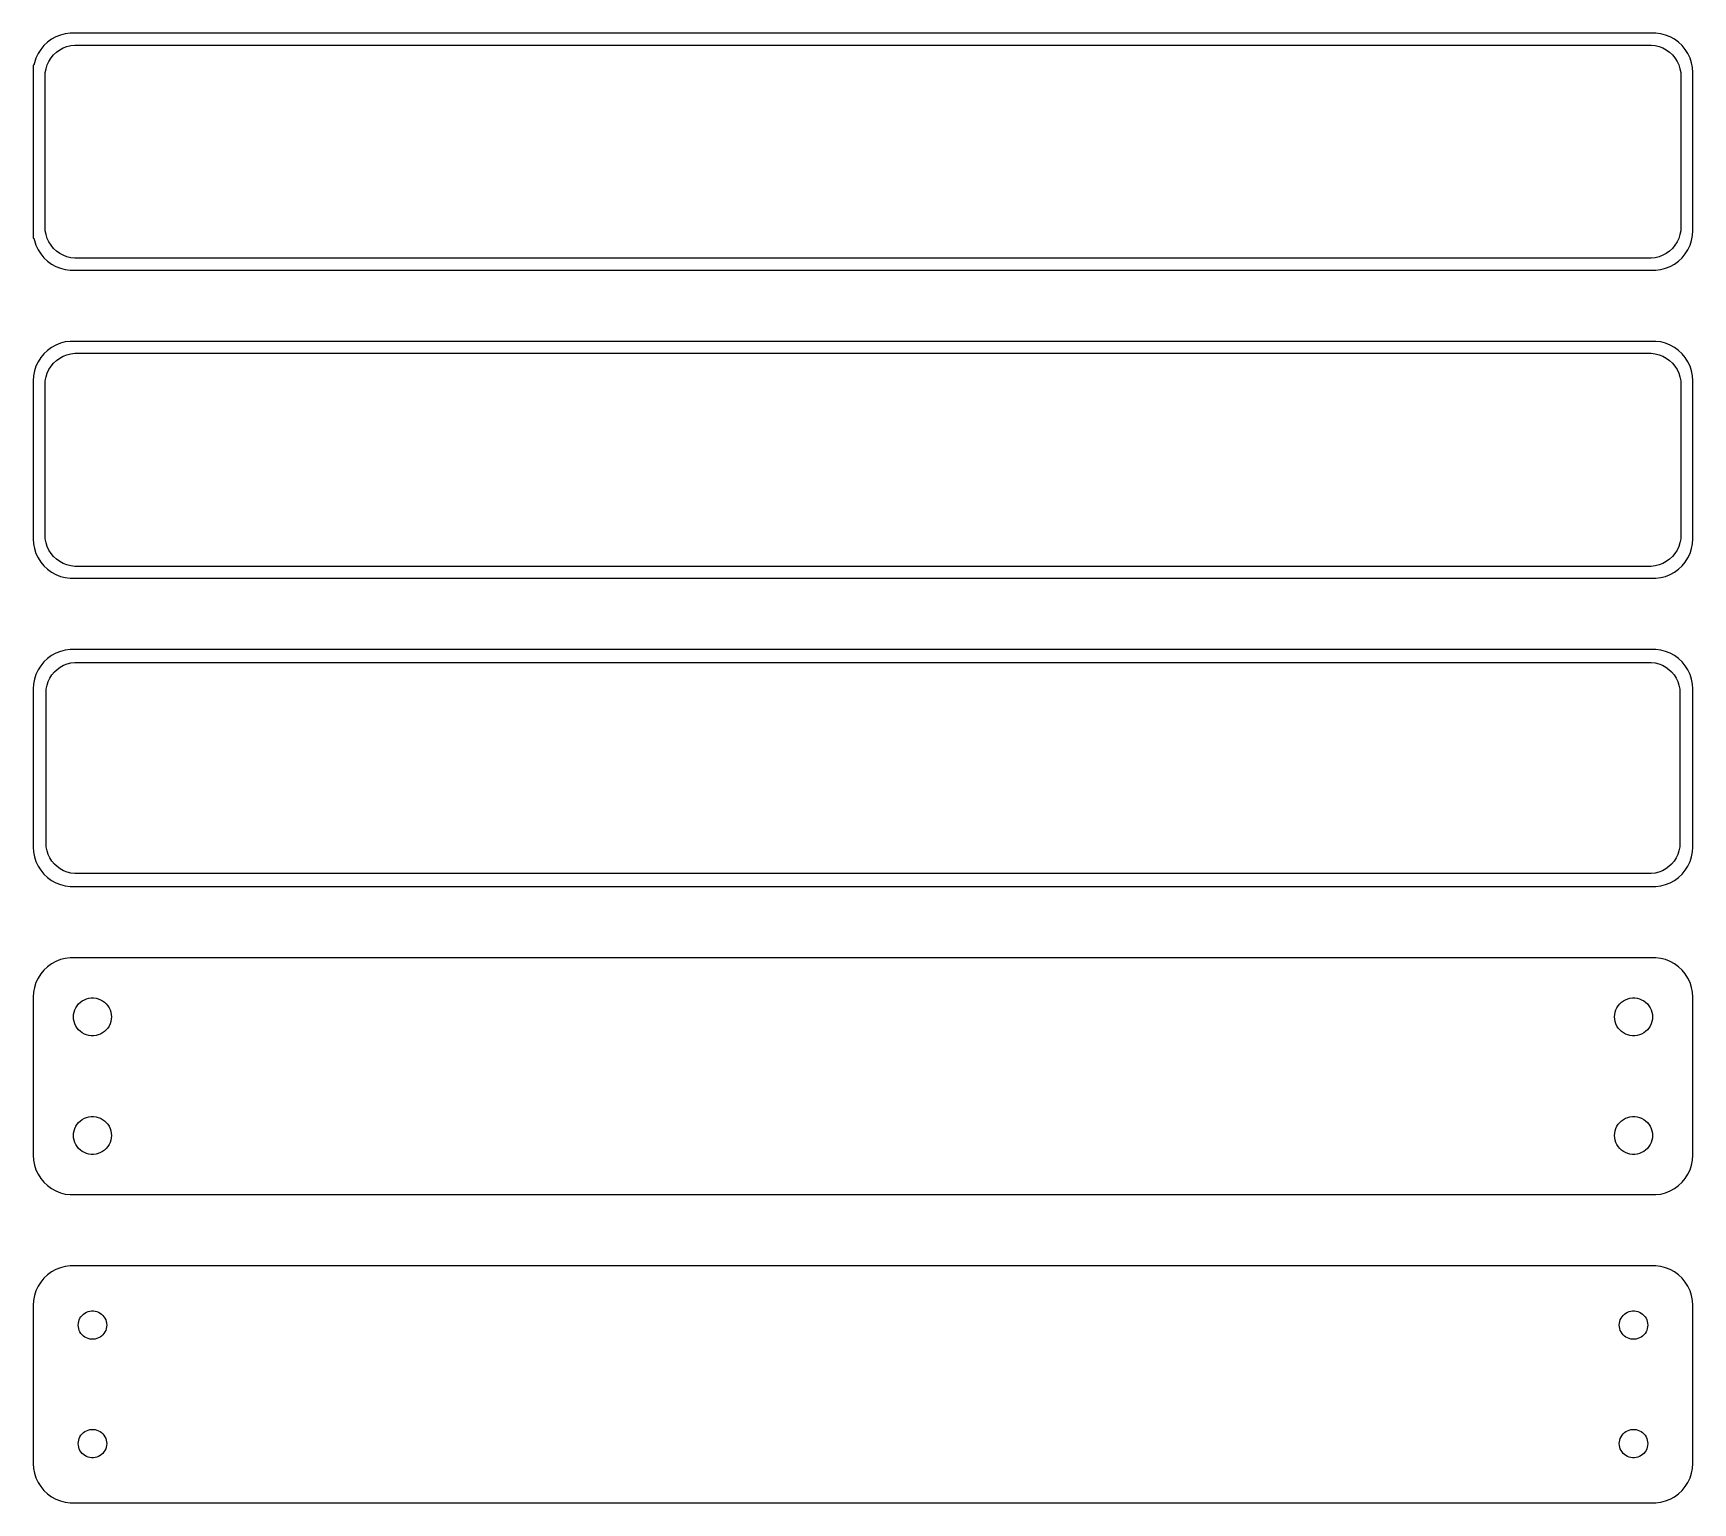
# Model space of a CAD drawing. Header units: metres. Extents: x -105 to 105, y 141 to 327.
import ezdxf

# ---------------------------------------------------------------- set-up
doc = ezdxf.new("R2010")
doc.units = ezdxf.units.M

msp = doc.modelspace()

# ---------------------------------------------------------------- linework, layer by layer
for p, q in [((-103.187, 325.853), (-103.645, 325.423)), ((-102.679, 326.222), (-103.187, 325.853)), ((-102.129, 326.524), (-102.679, 326.222)), ((-101.545, 326.755), (-102.129, 326.524)), ((-100.937, 326.911), (-101.545, 326.755)), ((-100.314, 326.99), (-100.937, 326.911)), ((100.314, 326.99), (-100.314, 326.99)), ((100.937, 326.911), (100.314, 326.99)), ((101.545, 326.755), (100.937, 326.911)), ((102.129, 326.524), (101.545, 326.755)), ((102.679, 326.222), (102.129, 326.524)), ((103.187, 325.853), (102.679, 326.222)), ((103.645, 325.423), (103.187, 325.853)), ((-104.649, 323.841), (-104.843, 323.243)), ((-104.382, 324.409), (-104.649, 323.841)), ((-104.045, 324.939), (-104.382, 324.409)), ((-103.645, 325.423), (-104.045, 324.939)), ((-103.219, 322.972), (-103.005, 323.427)), ((-103.005, 323.427), (-102.736, 323.851)), ((-102.736, 323.851), (-102.416, 324.238)), ((-102.416, 324.238), (-102.05, 324.582)), ((-102.05, 324.582), (-101.643, 324.877)), ((-101.643, 324.877), (-101.203, 325.119)), ((-101.203, 325.119), (-100.736, 325.304)), ((-100.736, 325.304), (-100.25, 325.429)), ((-100.25, 325.429), (-99.7512, 325.492)), ((-99.7512, 325.492), (99.7512, 325.492)), ((99.7512, 325.492), (100.25, 325.429)), ((100.25, 325.429), (100.736, 325.304)), ((100.736, 325.304), (101.203, 325.119)), ((101.203, 325.119), (101.643, 324.877)), ((101.643, 324.877), (102.05, 324.582)), ((102.05, 324.582), (102.416, 324.238)), ((102.416, 324.238), (102.736, 323.851)), ((102.736, 323.851), (103.005, 323.427)), ((103.005, 323.427), (103.219, 322.972)), ((104.045, 324.939), (103.645, 325.423)), ((104.382, 324.409), (104.045, 324.939)), ((104.649, 323.841), (104.382, 324.409)), ((104.843, 323.243), (104.649, 323.841)), ((-104.9, 322.944), (-105, 322.944)), ((-105, 322.944), (-105, 301.056)), ((-104.843, 323.243), (-104.9, 322.944)), ((-103.5, 321.5), (-103.468, 322.001)), ((-103.5, 302.5), (-103.5, 321.5)), ((-103.468, 322.001), (-103.374, 322.495)), ((-103.374, 322.495), (-103.219, 322.972)), ((103.219, 322.972), (103.374, 322.495)), ((103.374, 322.495), (103.468, 322.001)), ((103.468, 322.001), (103.5, 321.5)), ((103.5, 321.5), (103.5, 302.5)), ((104.961, 322.627), (104.843, 323.243)), ((105, 322), (104.961, 322.627)), ((105, 302), (105, 322)), ((-103.468, 301.999), (-103.5, 302.5)), ((103.5, 302.5), (103.468, 301.999)), ((-105, 301.056), (-104.9, 301.056)), ((-104.9, 301.056), (-104.843, 300.757)), ((-104.843, 300.757), (-104.649, 300.159)), ((-103.374, 301.505), (-103.468, 301.999)), ((-103.219, 301.028), (-103.374, 301.505)), ((-103.005, 300.573), (-103.219, 301.028)), ((-102.736, 300.149), (-103.005, 300.573)), ((103.005, 300.573), (102.736, 300.149)), ((103.219, 301.028), (103.005, 300.573)), ((103.374, 301.505), (103.219, 301.028)), ((103.468, 301.999), (103.374, 301.505)), ((104.649, 300.159), (104.843, 300.757)), ((104.843, 300.757), (104.961, 301.373)), ((104.961, 301.373), (105, 302)), ((-104.649, 300.159), (-104.382, 299.591)), ((-104.382, 299.591), (-104.045, 299.061)), ((-104.045, 299.061), (-103.645, 298.577)), ((-103.645, 298.577), (-103.187, 298.147)), ((-102.416, 299.762), (-102.736, 300.149)), ((-102.05, 299.418), (-102.416, 299.762)), ((-101.643, 299.123), (-102.05, 299.418)), ((-101.203, 298.881), (-101.643, 299.123)), ((-100.736, 298.696), (-101.203, 298.881)), ((-100.25, 298.571), (-100.736, 298.696)), ((-99.7512, 298.508), (-100.25, 298.571)), ((99.7512, 298.508), (-99.7512, 298.508)), ((100.25, 298.571), (99.7512, 298.508)), ((100.736, 298.696), (100.25, 298.571)), ((101.203, 298.881), (100.736, 298.696)), ((101.643, 299.123), (101.203, 298.881)), ((102.05, 299.418), (101.643, 299.123)), ((102.416, 299.762), (102.05, 299.418)), ((102.736, 300.149), (102.416, 299.762)), ((103.187, 298.147), (103.645, 298.577)), ((103.645, 298.577), (104.045, 299.061)), ((104.045, 299.061), (104.382, 299.591)), ((104.382, 299.591), (104.649, 300.159)), ((-103.187, 298.147), (-102.679, 297.778)), ((-102.679, 297.778), (-102.129, 297.476)), ((-102.129, 297.476), (-101.545, 297.245)), ((-101.545, 297.245), (-100.937, 297.089)), ((-100.937, 297.089), (-100.314, 297.01)), ((-100.314, 297.01), (100.314, 297.01)), ((100.314, 297.01), (100.937, 297.089)), ((100.937, 297.089), (101.545, 297.245)), ((101.545, 297.245), (102.129, 297.476)), ((102.129, 297.476), (102.679, 297.778)), ((102.679, 297.778), (103.187, 298.147)), ((-101.545, 287.755), (-102.129, 287.524)), ((-100.937, 287.911), (-101.545, 287.755)), ((-100.314, 287.99), (-100.937, 287.911)), ((100.314, 287.99), (-100.314, 287.99)), ((100.937, 287.911), (100.314, 287.99)), ((101.545, 287.755), (100.937, 287.911)), ((102.129, 287.524), (101.545, 287.755)), ((-104.045, 285.939), (-104.382, 285.409)), ((-103.645, 286.423), (-104.045, 285.939)), ((-103.187, 286.853), (-103.645, 286.423)), ((-102.679, 287.222), (-103.187, 286.853)), ((-102.129, 287.524), (-102.679, 287.222)), ((-102.05, 285.582), (-101.643, 285.877)), ((-101.643, 285.877), (-101.203, 286.119)), ((-101.203, 286.119), (-100.736, 286.304)), ((-100.736, 286.304), (-100.25, 286.429)), ((-100.25, 286.429), (-99.7512, 286.492)), ((-99.7512, 286.492), (99.7512, 286.492)), ((99.7512, 286.492), (100.25, 286.429)), ((100.25, 286.429), (100.736, 286.304)), ((100.736, 286.304), (101.203, 286.119)), ((101.203, 286.119), (101.643, 285.877)), ((101.643, 285.877), (102.05, 285.582)), ((102.679, 287.222), (102.129, 287.524)), ((103.187, 286.853), (102.679, 287.222)), ((103.645, 286.423), (103.187, 286.853)), ((104.045, 285.939), (103.645, 286.423)), ((104.382, 285.409), (104.045, 285.939)), ((-104.961, 283.627), (-105, 283)), ((-104.843, 284.243), (-104.961, 283.627)), ((-104.649, 284.841), (-104.843, 284.243)), ((-104.382, 285.409), (-104.649, 284.841)), ((-103.374, 283.495), (-103.219, 283.972)), ((-103.219, 283.972), (-103.005, 284.427)), ((-103.005, 284.427), (-102.736, 284.851)), ((-102.736, 284.851), (-102.416, 285.238)), ((-102.416, 285.238), (-102.05, 285.582)), ((102.05, 285.582), (102.416, 285.238)), ((102.416, 285.238), (102.736, 284.851)), ((102.736, 284.851), (103.005, 284.427)), ((103.005, 284.427), (103.219, 283.972)), ((103.219, 283.972), (103.374, 283.495)), ((104.649, 284.841), (104.382, 285.409)), ((104.843, 284.243), (104.649, 284.841)), ((104.961, 283.627), (104.843, 284.243)), ((105, 283), (104.961, 283.627)), ((-105, 283), (-105, 263)), ((-103.5, 282.5), (-103.468, 283.001)), ((-103.5, 263.5), (-103.5, 282.5)), ((-103.468, 283.001), (-103.374, 283.495)), ((103.374, 283.495), (103.468, 283.001)), ((103.468, 283.001), (103.5, 282.5)), ((103.5, 282.5), (103.5, 263.5)), ((105, 263), (105, 283)), ((-105, 263), (-104.961, 262.373)), ((-103.468, 262.999), (-103.5, 263.5)), ((-103.374, 262.505), (-103.468, 262.999)), ((-103.219, 262.028), (-103.374, 262.505)), ((103.374, 262.505), (103.219, 262.028)), ((103.468, 262.999), (103.374, 262.505)), ((103.5, 263.5), (103.468, 262.999)), ((104.961, 262.373), (105, 263)), ((-104.961, 262.373), (-104.843, 261.757)), ((-104.843, 261.757), (-104.649, 261.159)), ((-104.649, 261.159), (-104.382, 260.591)), ((-104.382, 260.591), (-104.045, 260.061)), ((-103.005, 261.573), (-103.219, 262.028)), ((-102.736, 261.149), (-103.005, 261.573)), ((-102.416, 260.762), (-102.736, 261.149)), ((-102.05, 260.418), (-102.416, 260.762)), ((-101.643, 260.123), (-102.05, 260.418)), ((102.05, 260.418), (101.643, 260.123)), ((102.416, 260.762), (102.05, 260.418)), ((102.736, 261.149), (102.416, 260.762)), ((103.005, 261.573), (102.736, 261.149)), ((103.219, 262.028), (103.005, 261.573)), ((104.045, 260.061), (104.382, 260.591)), ((104.382, 260.591), (104.649, 261.159)), ((104.649, 261.159), (104.843, 261.757)), ((104.843, 261.757), (104.961, 262.373)), ((-104.045, 260.061), (-103.645, 259.577)), ((-103.645, 259.577), (-103.187, 259.147)), ((-103.187, 259.147), (-102.679, 258.778)), ((-102.679, 258.778), (-102.129, 258.476)), ((-102.129, 258.476), (-101.545, 258.245)), ((-101.203, 259.881), (-101.643, 260.123)), ((-100.736, 259.696), (-101.203, 259.881)), ((-100.25, 259.571), (-100.736, 259.696)), ((-99.7512, 259.508), (-100.25, 259.571)), ((99.7512, 259.508), (-99.7512, 259.508)), ((100.25, 259.571), (99.7512, 259.508)), ((100.736, 259.696), (100.25, 259.571)), ((101.203, 259.881), (100.736, 259.696)), ((101.643, 260.123), (101.203, 259.881)), ((101.545, 258.245), (102.129, 258.476)), ((102.129, 258.476), (102.679, 258.778)), ((102.679, 258.778), (103.187, 259.147)), ((103.187, 259.147), (103.645, 259.577)), ((103.645, 259.577), (104.045, 260.061)), ((-101.545, 258.245), (-100.937, 258.089)), ((-100.937, 258.089), (-100.314, 258.01)), ((-100.314, 258.01), (100.314, 258.01)), ((100.314, 258.01), (100.937, 258.089)), ((100.937, 258.089), (101.545, 258.245)), ((-103.187, 247.853), (-103.645, 247.423)), ((-102.679, 248.222), (-103.187, 247.853)), ((-102.129, 248.524), (-102.679, 248.222)), ((-101.545, 248.755), (-102.129, 248.524)), ((-100.937, 248.911), (-101.545, 248.755)), ((-100.314, 248.99), (-100.937, 248.911)), ((100.314, 248.99), (-100.314, 248.99)), ((100.937, 248.911), (100.314, 248.99)), ((101.545, 248.755), (100.937, 248.911)), ((102.129, 248.524), (101.545, 248.755)), ((102.679, 248.222), (102.129, 248.524)), ((103.187, 247.853), (102.679, 248.222)), ((103.645, 247.423), (103.187, 247.853)), ((-104.649, 245.841), (-104.843, 245.243)), ((-104.382, 246.409), (-104.649, 245.841)), ((-104.045, 246.939), (-104.382, 246.409)), ((-103.645, 247.423), (-104.045, 246.939)), ((-102.894, 245.366), (-102.633, 245.776)), ((-102.633, 245.776), (-102.323, 246.151)), ((-102.323, 246.151), (-101.969, 246.484)), ((-101.969, 246.484), (-101.575, 246.77)), ((-101.575, 246.77), (-101.149, 247.004)), ((-101.149, 247.004), (-100.697, 247.183)), ((-100.697, 247.183), (-100.226, 247.304)), ((-100.226, 247.304), (-99.7432, 247.365)), ((-99.7432, 247.365), (99.7432, 247.365)), ((99.7432, 247.365), (100.226, 247.304)), ((100.226, 247.304), (100.697, 247.183)), ((100.697, 247.183), (101.149, 247.004)), ((101.149, 247.004), (101.575, 246.77)), ((101.575, 246.77), (101.969, 246.484)), ((101.969, 246.484), (102.323, 246.151)), ((102.323, 246.151), (102.633, 245.776)), ((102.633, 245.776), (102.894, 245.366)), ((104.045, 246.939), (103.645, 247.423)), ((104.382, 246.409), (104.045, 246.939)), ((104.649, 245.841), (104.382, 246.409)), ((104.843, 245.243), (104.649, 245.841)), ((-104.961, 244.627), (-105, 244)), ((-105, 244), (-105, 224)), ((-104.843, 245.243), (-104.961, 244.627)), ((-103.373, 243.5), (-103.342, 243.985)), ((-103.342, 243.985), (-103.251, 244.463)), ((-103.251, 244.463), (-103.101, 244.926)), ((-103.101, 244.926), (-102.894, 245.366)), ((102.894, 245.366), (103.101, 244.926)), ((103.101, 244.926), (103.251, 244.463)), ((103.251, 244.463), (103.342, 243.985)), ((103.342, 243.985), (103.373, 243.5)), ((104.961, 244.627), (104.843, 245.243)), ((105, 244), (104.961, 244.627)), ((105, 224), (105, 244)), ((-103.373, 224.5), (-103.373, 243.5)), ((103.373, 243.5), (103.373, 224.5)), ((-105, 224), (-104.961, 223.373)), ((-104.961, 223.373), (-104.843, 222.757)), ((-104.843, 222.757), (-104.649, 222.159)), ((-103.342, 224.015), (-103.373, 224.5)), ((-103.251, 223.537), (-103.342, 224.015)), ((-103.101, 223.074), (-103.251, 223.537)), ((-102.894, 222.634), (-103.101, 223.074)), ((-102.633, 222.224), (-102.894, 222.634)), ((102.894, 222.634), (102.633, 222.224)), ((103.101, 223.074), (102.894, 222.634)), ((103.251, 223.537), (103.101, 223.074)), ((103.342, 224.015), (103.251, 223.537)), ((103.373, 224.5), (103.342, 224.015)), ((104.649, 222.159), (104.843, 222.757)), ((104.843, 222.757), (104.961, 223.373)), ((104.961, 223.373), (105, 224)), ((-104.649, 222.159), (-104.382, 221.591)), ((-104.382, 221.591), (-104.045, 221.061)), ((-104.045, 221.061), (-103.645, 220.577)), ((-103.645, 220.577), (-103.187, 220.147)), ((-102.323, 221.849), (-102.633, 222.224)), ((-101.969, 221.516), (-102.323, 221.849)), ((-101.575, 221.23), (-101.969, 221.516)), ((-101.149, 220.996), (-101.575, 221.23)), ((-100.697, 220.817), (-101.149, 220.996)), ((-100.226, 220.696), (-100.697, 220.817)), ((-99.7432, 220.635), (-100.226, 220.696)), ((99.7432, 220.635), (-99.7432, 220.635)), ((100.226, 220.696), (99.7432, 220.635)), ((100.697, 220.817), (100.226, 220.696)), ((101.149, 220.996), (100.697, 220.817)), ((101.575, 221.23), (101.149, 220.996)), ((101.969, 221.516), (101.575, 221.23)), ((102.323, 221.849), (101.969, 221.516)), ((102.633, 222.224), (102.323, 221.849)), ((103.187, 220.147), (103.645, 220.577)), ((103.645, 220.577), (104.045, 221.061)), ((104.045, 221.061), (104.382, 221.591)), ((104.382, 221.591), (104.649, 222.159)), ((-103.187, 220.147), (-102.679, 219.778)), ((-102.679, 219.778), (-102.129, 219.476)), ((-102.129, 219.476), (-101.545, 219.245)), ((-101.545, 219.245), (-100.937, 219.089)), ((-100.937, 219.089), (-100.314, 219.01)), ((-100.314, 219.01), (100.314, 219.01)), ((100.314, 219.01), (100.937, 219.089)), ((100.937, 219.089), (101.545, 219.245)), ((101.545, 219.245), (102.129, 219.476)), ((102.129, 219.476), (102.679, 219.778)), ((102.679, 219.778), (103.187, 220.147)), ((-104.045, 207.939), (-104.382, 207.409)), ((-103.645, 208.423), (-104.045, 207.939)), ((-103.187, 208.853), (-103.645, 208.423)), ((-102.679, 209.222), (-103.187, 208.853)), ((-102.129, 209.524), (-102.679, 209.222)), ((-101.545, 209.755), (-102.129, 209.524)), ((-100.937, 209.911), (-101.545, 209.755)), ((-100.314, 209.99), (-100.937, 209.911)), ((100.314, 209.99), (-100.314, 209.99)), ((100.937, 209.911), (100.314, 209.99)), ((101.545, 209.755), (100.937, 209.911)), ((102.129, 209.524), (101.545, 209.755)), ((102.679, 209.222), (102.129, 209.524)), ((103.187, 208.853), (102.679, 209.222)), ((103.645, 208.423), (103.187, 208.853)), ((104.045, 207.939), (103.645, 208.423)), ((104.382, 207.409), (104.045, 207.939)), ((-104.843, 206.243), (-104.961, 205.627)), ((-104.649, 206.841), (-104.843, 206.243)), ((-104.382, 207.409), (-104.649, 206.841)), ((104.649, 206.841), (104.382, 207.409)), ((104.843, 206.243), (104.649, 206.841)), ((104.961, 205.627), (104.843, 206.243)), ((-104.961, 205.627), (-105, 205)), ((-105, 205), (-105, 185)), ((-99.6031, 203.656), (-99.4416, 203.911)), ((-99.4416, 203.911), (-99.2495, 204.143)), ((-99.2495, 204.143), (-99.0298, 204.349)), ((-99.0298, 204.349), (-98.786, 204.526)), ((-98.786, 204.526), (-98.5219, 204.672)), ((-98.5219, 204.672), (-98.2416, 204.783)), ((-98.2416, 204.783), (-97.9497, 204.857)), ((-97.9497, 204.857), (-97.6507, 204.895)), ((-97.6507, 204.895), (-97.3493, 204.895)), ((-97.3493, 204.895), (-97.0503, 204.857)), ((-97.0503, 204.857), (-96.7584, 204.783)), ((-96.7584, 204.783), (-96.4781, 204.672)), ((-96.4781, 204.672), (-96.214, 204.526)), ((-96.214, 204.526), (-95.9702, 204.349)), ((-95.9702, 204.349), (-95.7505, 204.143)), ((-95.7505, 204.143), (-95.5583, 203.911)), ((-95.5583, 203.911), (-95.3969, 203.656)), ((95.3969, 203.656), (95.5583, 203.911)), ((95.5583, 203.911), (95.7505, 204.143)), ((95.7505, 204.143), (95.9702, 204.349)), ((95.9702, 204.349), (96.214, 204.526)), ((96.214, 204.526), (96.4781, 204.672)), ((96.4781, 204.672), (96.7584, 204.783)), ((96.7584, 204.783), (97.0503, 204.857)), ((97.0503, 204.857), (97.3493, 204.895)), ((97.3493, 204.895), (97.6507, 204.895)), ((97.6507, 204.895), (97.9497, 204.857)), ((97.9497, 204.857), (98.2416, 204.783)), ((98.2416, 204.783), (98.5219, 204.672)), ((98.5219, 204.672), (98.786, 204.526)), ((98.786, 204.526), (99.0298, 204.349)), ((99.0298, 204.349), (99.2495, 204.143)), ((99.2495, 204.143), (99.4416, 203.911)), ((99.4416, 203.911), (99.6031, 203.656)), ((105, 205), (104.961, 205.627)), ((105, 185), (105, 205)), ((-99.9, 202.5), (-99.8811, 202.801)), ((-99.8811, 202.199), (-99.9, 202.5)), ((-99.8811, 202.801), (-99.8246, 203.097)), ((-99.8246, 201.903), (-99.8811, 202.199)), ((-99.8246, 203.097), (-99.7315, 203.383)), ((-99.7315, 201.617), (-99.8246, 201.903)), ((-99.7315, 203.383), (-99.6031, 203.656)), ((-99.6031, 201.344), (-99.7315, 201.617)), ((-95.3969, 203.656), (-95.2685, 203.383)), ((-95.2685, 201.617), (-95.3969, 201.344)), ((-95.2685, 203.383), (-95.1754, 203.097)), ((-95.1754, 201.903), (-95.2685, 201.617)), ((-95.1754, 203.097), (-95.1189, 202.801)), ((-95.1189, 202.199), (-95.1754, 201.903)), ((-95.1189, 202.801), (-95.1, 202.5)), ((-95.1, 202.5), (-95.1189, 202.199)), ((95.1, 202.5), (95.1189, 202.801)), ((95.1189, 202.199), (95.1, 202.5)), ((95.1189, 202.801), (95.1754, 203.097)), ((95.1754, 201.903), (95.1189, 202.199)), ((95.1754, 203.097), (95.2685, 203.383)), ((95.2685, 201.617), (95.1754, 201.903)), ((95.2685, 203.383), (95.3969, 203.656)), ((95.3969, 201.344), (95.2685, 201.617)), ((99.6031, 203.656), (99.7315, 203.383)), ((99.7315, 201.617), (99.6031, 201.344)), ((99.7315, 203.383), (99.8246, 203.097)), ((99.8246, 201.903), (99.7315, 201.617)), ((99.8246, 203.097), (99.8811, 202.801)), ((99.8811, 202.199), (99.8246, 201.903)), ((99.8811, 202.801), (99.9, 202.5)), ((99.9, 202.5), (99.8811, 202.199)), ((-99.4416, 201.089), (-99.6031, 201.344)), ((-99.2495, 200.857), (-99.4416, 201.089)), ((-99.0298, 200.651), (-99.2495, 200.857)), ((-98.786, 200.474), (-99.0298, 200.651)), ((-98.5219, 200.328), (-98.786, 200.474)), ((-98.2416, 200.217), (-98.5219, 200.328)), ((-97.9497, 200.143), (-98.2416, 200.217)), ((-97.6507, 200.105), (-97.9497, 200.143)), ((-97.3493, 200.105), (-97.6507, 200.105)), ((-97.0503, 200.143), (-97.3493, 200.105)), ((-96.7584, 200.217), (-97.0503, 200.143)), ((-96.4781, 200.328), (-96.7584, 200.217)), ((-96.214, 200.474), (-96.4781, 200.328)), ((-95.9702, 200.651), (-96.214, 200.474)), ((-95.7505, 200.857), (-95.9702, 200.651)), ((-95.5583, 201.089), (-95.7505, 200.857)), ((-95.3969, 201.344), (-95.5583, 201.089)), ((95.5583, 201.089), (95.3969, 201.344)), ((95.7505, 200.857), (95.5583, 201.089)), ((95.9702, 200.651), (95.7505, 200.857)), ((96.214, 200.474), (95.9702, 200.651)), ((96.4781, 200.328), (96.214, 200.474)), ((96.7584, 200.217), (96.4781, 200.328)), ((97.0503, 200.143), (96.7584, 200.217)), ((97.3493, 200.105), (97.0503, 200.143)), ((97.6507, 200.105), (97.3493, 200.105)), ((97.9497, 200.143), (97.6507, 200.105)), ((98.2416, 200.217), (97.9497, 200.143)), ((98.5219, 200.328), (98.2416, 200.217)), ((98.786, 200.474), (98.5219, 200.328)), ((99.0298, 200.651), (98.786, 200.474)), ((99.2495, 200.857), (99.0298, 200.651)), ((99.4416, 201.089), (99.2495, 200.857)), ((99.6031, 201.344), (99.4416, 201.089)), ((-99.4416, 188.911), (-99.2495, 189.143)), ((-99.2495, 189.143), (-99.0298, 189.349)), ((-99.0298, 189.349), (-98.786, 189.526)), ((-98.786, 189.526), (-98.5219, 189.672)), ((-98.5219, 189.672), (-98.2416, 189.783)), ((-98.2416, 189.783), (-97.9497, 189.857)), ((-97.9497, 189.857), (-97.6507, 189.895)), ((-97.6507, 189.895), (-97.3493, 189.895)), ((-97.3493, 189.895), (-97.0503, 189.857)), ((-97.0503, 189.857), (-96.7584, 189.783)), ((-96.7584, 189.783), (-96.4781, 189.672)), ((-96.4781, 189.672), (-96.214, 189.526)), ((-96.214, 189.526), (-95.9702, 189.349)), ((-95.9702, 189.349), (-95.7505, 189.143)), ((-95.7505, 189.143), (-95.5583, 188.911)), ((95.5583, 188.911), (95.7505, 189.143)), ((95.7505, 189.143), (95.9702, 189.349)), ((95.9702, 189.349), (96.214, 189.526)), ((96.214, 189.526), (96.4781, 189.672)), ((96.4781, 189.672), (96.7584, 189.783)), ((96.7584, 189.783), (97.0503, 189.857)), ((97.0503, 189.857), (97.3493, 189.895)), ((97.3493, 189.895), (97.6507, 189.895)), ((97.6507, 189.895), (97.9497, 189.857)), ((97.9497, 189.857), (98.2416, 189.783)), ((98.2416, 189.783), (98.5219, 189.672)), ((98.5219, 189.672), (98.786, 189.526)), ((98.786, 189.526), (99.0298, 189.349)), ((99.0298, 189.349), (99.2495, 189.143)), ((99.2495, 189.143), (99.4416, 188.911)), ((-99.9, 187.5), (-99.8811, 187.801)), ((-99.8811, 187.199), (-99.9, 187.5)), ((-99.8811, 187.801), (-99.8246, 188.097)), ((-99.8246, 186.903), (-99.8811, 187.199)), ((-99.8246, 188.097), (-99.7315, 188.383)), ((-99.7315, 186.617), (-99.8246, 186.903)), ((-99.7315, 188.383), (-99.6031, 188.656)), ((-99.6031, 188.656), (-99.4416, 188.911)), ((-95.5583, 188.911), (-95.3969, 188.656)), ((-95.3969, 188.656), (-95.2685, 188.383)), ((-95.2685, 188.383), (-95.1754, 188.097)), ((-95.1754, 186.903), (-95.2685, 186.617)), ((-95.1754, 188.097), (-95.1189, 187.801)), ((-95.1189, 187.199), (-95.1754, 186.903)), ((-95.1189, 187.801), (-95.1, 187.5)), ((-95.1, 187.5), (-95.1189, 187.199)), ((95.1, 187.5), (95.1189, 187.801)), ((95.1189, 187.199), (95.1, 187.5)), ((95.1189, 187.801), (95.1754, 188.097)), ((95.1754, 186.903), (95.1189, 187.199)), ((95.1754, 188.097), (95.2685, 188.383)), ((95.2685, 186.617), (95.1754, 186.903)), ((95.2685, 188.383), (95.3969, 188.656)), ((95.3969, 188.656), (95.5583, 188.911)), ((99.4416, 188.911), (99.6031, 188.656)), ((99.6031, 188.656), (99.7315, 188.383)), ((99.7315, 188.383), (99.8246, 188.097)), ((99.8246, 186.903), (99.7315, 186.617)), ((99.8246, 188.097), (99.8811, 187.801)), ((99.8811, 187.199), (99.8246, 186.903)), ((99.8811, 187.801), (99.9, 187.5)), ((99.9, 187.5), (99.8811, 187.199)), ((-105, 185), (-104.961, 184.373)), ((-99.6031, 186.344), (-99.7315, 186.617)), ((-99.4416, 186.089), (-99.6031, 186.344)), ((-99.2495, 185.857), (-99.4416, 186.089)), ((-99.0298, 185.651), (-99.2495, 185.857)), ((-98.786, 185.474), (-99.0298, 185.651)), ((-98.5219, 185.328), (-98.786, 185.474)), ((-98.2416, 185.217), (-98.5219, 185.328)), ((-97.9497, 185.143), (-98.2416, 185.217)), ((-97.6507, 185.105), (-97.9497, 185.143)), ((-97.3493, 185.105), (-97.6507, 185.105)), ((-97.0503, 185.143), (-97.3493, 185.105)), ((-96.7584, 185.217), (-97.0503, 185.143)), ((-96.4781, 185.328), (-96.7584, 185.217)), ((-96.214, 185.474), (-96.4781, 185.328)), ((-95.9702, 185.651), (-96.214, 185.474)), ((-95.7505, 185.857), (-95.9702, 185.651)), ((-95.5583, 186.089), (-95.7505, 185.857)), ((-95.3969, 186.344), (-95.5583, 186.089)), ((-95.2685, 186.617), (-95.3969, 186.344)), ((95.3969, 186.344), (95.2685, 186.617)), ((95.5583, 186.089), (95.3969, 186.344)), ((95.7505, 185.857), (95.5583, 186.089)), ((95.9702, 185.651), (95.7505, 185.857)), ((96.214, 185.474), (95.9702, 185.651)), ((96.4781, 185.328), (96.214, 185.474)), ((96.7584, 185.217), (96.4781, 185.328)), ((97.0503, 185.143), (96.7584, 185.217)), ((97.3493, 185.105), (97.0503, 185.143)), ((97.6507, 185.105), (97.3493, 185.105)), ((97.9497, 185.143), (97.6507, 185.105)), ((98.2416, 185.217), (97.9497, 185.143)), ((98.5219, 185.328), (98.2416, 185.217)), ((98.786, 185.474), (98.5219, 185.328)), ((99.0298, 185.651), (98.786, 185.474)), ((99.2495, 185.857), (99.0298, 185.651)), ((99.4416, 186.089), (99.2495, 185.857)), ((99.6031, 186.344), (99.4416, 186.089)), ((99.7315, 186.617), (99.6031, 186.344)), ((104.961, 184.373), (105, 185)), ((-104.961, 184.373), (-104.843, 183.757)), ((-104.843, 183.757), (-104.649, 183.159)), ((-104.649, 183.159), (-104.382, 182.591)), ((104.382, 182.591), (104.649, 183.159)), ((104.649, 183.159), (104.843, 183.757)), ((104.843, 183.757), (104.961, 184.373)), ((-104.382, 182.591), (-104.045, 182.061)), ((-104.045, 182.061), (-103.645, 181.577)), ((-103.645, 181.577), (-103.187, 181.147)), ((-103.187, 181.147), (-102.679, 180.778)), ((-102.679, 180.778), (-102.129, 180.476)), ((102.129, 180.476), (102.679, 180.778)), ((102.679, 180.778), (103.187, 181.147)), ((103.187, 181.147), (103.645, 181.577)), ((103.645, 181.577), (104.045, 182.061)), ((104.045, 182.061), (104.382, 182.591)), ((-102.129, 180.476), (-101.545, 180.245)), ((-101.545, 180.245), (-100.937, 180.089)), ((-100.937, 180.089), (-100.314, 180.01)), ((-100.314, 180.01), (100.314, 180.01)), ((100.314, 180.01), (100.937, 180.089)), ((100.937, 180.089), (101.545, 180.245)), ((101.545, 180.245), (102.129, 180.476)), ((-102.679, 170.222), (-103.187, 169.853)), ((-102.129, 170.524), (-102.679, 170.222)), ((-101.545, 170.755), (-102.129, 170.524)), ((-100.937, 170.911), (-101.545, 170.755)), ((-100.314, 170.99), (-100.937, 170.911)), ((100.314, 170.99), (-100.314, 170.99)), ((100.937, 170.911), (100.314, 170.99)), ((101.545, 170.755), (100.937, 170.911)), ((102.129, 170.524), (101.545, 170.755)), ((102.679, 170.222), (102.129, 170.524)), ((103.187, 169.853), (102.679, 170.222)), ((-104.382, 168.409), (-104.649, 167.841)), ((-104.045, 168.939), (-104.382, 168.409)), ((-103.645, 169.423), (-104.045, 168.939)), ((-103.187, 169.853), (-103.645, 169.423)), ((103.645, 169.423), (103.187, 169.853)), ((104.045, 168.939), (103.645, 169.423)), ((104.382, 168.409), (104.045, 168.939)), ((104.649, 167.841), (104.382, 168.409)), ((-104.961, 166.627), (-105, 166)), ((-105, 166), (-105, 146)), ((-104.843, 167.243), (-104.961, 166.627)), ((-104.649, 167.841), (-104.843, 167.243)), ((104.843, 167.243), (104.649, 167.841)), ((104.961, 166.627), (104.843, 167.243)), ((105, 166), (104.961, 166.627)), ((105, 146), (105, 166)), ((-99.2858, 163.726), (-99.2434, 163.948)), ((-99.2434, 163.948), (-99.1736, 164.163)), ((-99.1736, 164.163), (-99.0773, 164.367)), ((-99.0773, 164.367), (-98.9562, 164.558)), ((-98.9562, 164.558), (-98.8121, 164.732)), ((-98.8121, 164.732), (-98.6474, 164.887)), ((-98.6474, 164.887), (-98.4645, 165.02)), ((-98.4645, 165.02), (-98.2664, 165.129)), ((-98.2664, 165.129), (-98.0562, 165.212)), ((-98.0562, 165.212), (-97.8373, 165.268)), ((-97.8373, 165.268), (-97.613, 165.296)), ((-97.613, 165.296), (-97.387, 165.296)), ((-97.387, 165.296), (-97.1627, 165.268)), ((-97.1627, 165.268), (-96.9438, 165.212)), ((-96.9438, 165.212), (-96.7336, 165.129)), ((-96.7336, 165.129), (-96.5355, 165.02)), ((-96.5355, 165.02), (-96.3526, 164.887)), ((-96.3526, 164.887), (-96.1879, 164.732)), ((-96.1879, 164.732), (-96.0438, 164.558)), ((-96.0438, 164.558), (-95.9226, 164.367)), ((-95.9226, 164.367), (-95.8264, 164.163)), ((-95.8264, 164.163), (-95.7565, 163.948)), ((-95.7565, 163.948), (-95.7142, 163.726)), ((95.7142, 163.726), (95.7565, 163.948)), ((95.7565, 163.948), (95.8264, 164.163)), ((95.8264, 164.163), (95.9226, 164.367)), ((95.9226, 164.367), (96.0438, 164.558)), ((96.0438, 164.558), (96.1879, 164.732)), ((96.1879, 164.732), (96.3526, 164.887)), ((96.3526, 164.887), (96.5355, 165.02)), ((96.5355, 165.02), (96.7336, 165.129)), ((96.7336, 165.129), (96.9438, 165.212)), ((96.9438, 165.212), (97.1627, 165.268)), ((97.1627, 165.268), (97.387, 165.296)), ((97.387, 165.296), (97.613, 165.296)), ((97.613, 165.296), (97.8373, 165.268)), ((97.8373, 165.268), (98.0562, 165.212)), ((98.0562, 165.212), (98.2664, 165.129)), ((98.2664, 165.129), (98.4645, 165.02)), ((98.4645, 165.02), (98.6474, 164.887)), ((98.6474, 164.887), (98.8121, 164.732)), ((98.8121, 164.732), (98.9562, 164.558)), ((98.9562, 164.558), (99.0773, 164.367)), ((99.0773, 164.367), (99.1736, 164.163)), ((99.1736, 164.163), (99.2434, 163.948)), ((99.2434, 163.948), (99.2858, 163.726)), ((-99.3, 163.5), (-99.2858, 163.726)), ((-99.2858, 163.274), (-99.3, 163.5)), ((-99.2434, 163.052), (-99.2858, 163.274)), ((-99.1736, 162.837), (-99.2434, 163.052)), ((-99.0773, 162.633), (-99.1736, 162.837)), ((-98.9562, 162.442), (-99.0773, 162.633)), ((-98.8121, 162.268), (-98.9562, 162.442)), ((-98.6474, 162.113), (-98.8121, 162.268)), ((-98.4645, 161.98), (-98.6474, 162.113)), ((-98.2664, 161.871), (-98.4645, 161.98)), ((-98.0562, 161.788), (-98.2664, 161.871)), ((-97.8373, 161.732), (-98.0562, 161.788)), ((-97.613, 161.704), (-97.8373, 161.732)), ((-97.387, 161.704), (-97.613, 161.704)), ((-97.1627, 161.732), (-97.387, 161.704)), ((-96.9438, 161.788), (-97.1627, 161.732)), ((-96.7336, 161.871), (-96.9438, 161.788)), ((-96.5355, 161.98), (-96.7336, 161.871)), ((-96.3526, 162.113), (-96.5355, 161.98)), ((-96.1879, 162.268), (-96.3526, 162.113)), ((-96.0438, 162.442), (-96.1879, 162.268)), ((-95.9226, 162.633), (-96.0438, 162.442)), ((-95.8264, 162.837), (-95.9226, 162.633)), ((-95.7565, 163.052), (-95.8264, 162.837)), ((-95.7142, 163.274), (-95.7565, 163.052)), ((-95.7142, 163.726), (-95.7, 163.5)), ((-95.7, 163.5), (-95.7142, 163.274)), ((95.7, 163.5), (95.7142, 163.726)), ((95.7142, 163.274), (95.7, 163.5)), ((95.7565, 163.052), (95.7142, 163.274)), ((95.8264, 162.837), (95.7565, 163.052)), ((95.9226, 162.633), (95.8264, 162.837)), ((96.0438, 162.442), (95.9226, 162.633)), ((96.1879, 162.268), (96.0438, 162.442)), ((96.3526, 162.113), (96.1879, 162.268)), ((96.5355, 161.98), (96.3526, 162.113)), ((96.7336, 161.871), (96.5355, 161.98)), ((96.9438, 161.788), (96.7336, 161.871)), ((97.1627, 161.732), (96.9438, 161.788)), ((97.387, 161.704), (97.1627, 161.732)), ((97.613, 161.704), (97.387, 161.704)), ((97.8373, 161.732), (97.613, 161.704)), ((98.0562, 161.788), (97.8373, 161.732)), ((98.2664, 161.871), (98.0562, 161.788)), ((98.4645, 161.98), (98.2664, 161.871)), ((98.6474, 162.113), (98.4645, 161.98)), ((98.8121, 162.268), (98.6474, 162.113)), ((98.9562, 162.442), (98.8121, 162.268)), ((99.0773, 162.633), (98.9562, 162.442)), ((99.1736, 162.837), (99.0773, 162.633)), ((99.2434, 163.052), (99.1736, 162.837)), ((99.2858, 163.274), (99.2434, 163.052)), ((99.2858, 163.726), (99.3, 163.5)), ((99.3, 163.5), (99.2858, 163.274)), ((-99.2434, 148.948), (-99.1736, 149.163)), ((-99.1736, 149.163), (-99.0773, 149.367)), ((-99.0773, 149.367), (-98.9562, 149.558)), ((-98.9562, 149.558), (-98.8121, 149.732)), ((-98.8121, 149.732), (-98.6474, 149.887)), ((-98.6474, 149.887), (-98.4645, 150.02)), ((-98.4645, 150.02), (-98.2664, 150.129)), ((-98.2664, 150.129), (-98.0562, 150.212)), ((-98.0562, 150.212), (-97.8373, 150.268)), ((-97.8373, 150.268), (-97.613, 150.296)), ((-97.613, 150.296), (-97.387, 150.296)), ((-97.387, 150.296), (-97.1627, 150.268)), ((-97.1627, 150.268), (-96.9438, 150.212)), ((-96.9438, 150.212), (-96.7336, 150.129)), ((-96.7336, 150.129), (-96.5355, 150.02)), ((-96.5355, 150.02), (-96.3526, 149.887)), ((-96.3526, 149.887), (-96.1879, 149.732)), ((-96.1879, 149.732), (-96.0438, 149.558)), ((-96.0438, 149.558), (-95.9226, 149.367)), ((-95.9226, 149.367), (-95.8264, 149.163)), ((-95.8264, 149.163), (-95.7565, 148.948)), ((95.7565, 148.948), (95.8264, 149.163)), ((95.8264, 149.163), (95.9226, 149.367)), ((95.9226, 149.367), (96.0438, 149.558)), ((96.0438, 149.558), (96.1879, 149.732)), ((96.1879, 149.732), (96.3526, 149.887)), ((96.3526, 149.887), (96.5355, 150.02)), ((96.5355, 150.02), (96.7336, 150.129)), ((96.7336, 150.129), (96.9438, 150.212)), ((96.9438, 150.212), (97.1627, 150.268)), ((97.1627, 150.268), (97.387, 150.296)), ((97.387, 150.296), (97.613, 150.296)), ((97.613, 150.296), (97.8373, 150.268)), ((97.8373, 150.268), (98.0562, 150.212)), ((98.0562, 150.212), (98.2664, 150.129)), ((98.2664, 150.129), (98.4645, 150.02)), ((98.4645, 150.02), (98.6474, 149.887)), ((98.6474, 149.887), (98.8121, 149.732)), ((98.8121, 149.732), (98.9562, 149.558)), ((98.9562, 149.558), (99.0773, 149.367)), ((99.0773, 149.367), (99.1736, 149.163)), ((99.1736, 149.163), (99.2434, 148.948)), ((-99.3, 148.5), (-99.2858, 148.726)), ((-99.2858, 148.274), (-99.3, 148.5)), ((-99.2858, 148.726), (-99.2434, 148.948)), ((-99.2434, 148.052), (-99.2858, 148.274)), ((-99.1736, 147.837), (-99.2434, 148.052)), ((-99.0773, 147.633), (-99.1736, 147.837)), ((-98.9562, 147.442), (-99.0773, 147.633)), ((-98.8121, 147.268), (-98.9562, 147.442)), ((-98.6474, 147.113), (-98.8121, 147.268)), ((-98.4645, 146.98), (-98.6474, 147.113)), ((-96.3526, 147.113), (-96.5355, 146.98)), ((-96.1879, 147.268), (-96.3526, 147.113)), ((-96.0438, 147.442), (-96.1879, 147.268)), ((-95.9226, 147.633), (-96.0438, 147.442)), ((-95.8264, 147.837), (-95.9226, 147.633)), ((-95.7565, 148.052), (-95.8264, 147.837)), ((-95.7565, 148.948), (-95.7142, 148.726)), ((-95.7142, 148.274), (-95.7565, 148.052)), ((-95.7142, 148.726), (-95.7, 148.5)), ((-95.7, 148.5), (-95.7142, 148.274)), ((95.7, 148.5), (95.7142, 148.726)), ((95.7142, 148.274), (95.7, 148.5)), ((95.7142, 148.726), (95.7565, 148.948)), ((95.7565, 148.052), (95.7142, 148.274)), ((95.8264, 147.837), (95.7565, 148.052)), ((95.9226, 147.633), (95.8264, 147.837)), ((96.0438, 147.442), (95.9226, 147.633)), ((96.1879, 147.268), (96.0438, 147.442)), ((96.3526, 147.113), (96.1879, 147.268)), ((96.5355, 146.98), (96.3526, 147.113)), ((98.6474, 147.113), (98.4645, 146.98)), ((98.8121, 147.268), (98.6474, 147.113)), ((98.9562, 147.442), (98.8121, 147.268)), ((99.0773, 147.633), (98.9562, 147.442)), ((99.1736, 147.837), (99.0773, 147.633)), ((99.2434, 148.052), (99.1736, 147.837)), ((99.2434, 148.948), (99.2858, 148.726)), ((99.2858, 148.274), (99.2434, 148.052)), ((99.2858, 148.726), (99.3, 148.5)), ((99.3, 148.5), (99.2858, 148.274)), ((-105, 146), (-104.961, 145.373)), ((-104.961, 145.373), (-104.843, 144.757)), ((-98.2664, 146.871), (-98.4645, 146.98)), ((-98.0562, 146.788), (-98.2664, 146.871)), ((-97.8373, 146.732), (-98.0562, 146.788)), ((-97.613, 146.704), (-97.8373, 146.732)), ((-97.387, 146.704), (-97.613, 146.704)), ((-97.1627, 146.732), (-97.387, 146.704)), ((-96.9438, 146.788), (-97.1627, 146.732)), ((-96.7336, 146.871), (-96.9438, 146.788)), ((-96.5355, 146.98), (-96.7336, 146.871)), ((96.7336, 146.871), (96.5355, 146.98)), ((96.9438, 146.788), (96.7336, 146.871)), ((97.1627, 146.732), (96.9438, 146.788)), ((97.387, 146.704), (97.1627, 146.732)), ((97.613, 146.704), (97.387, 146.704)), ((97.8373, 146.732), (97.613, 146.704)), ((98.0562, 146.788), (97.8373, 146.732)), ((98.2664, 146.871), (98.0562, 146.788)), ((98.4645, 146.98), (98.2664, 146.871)), ((104.843, 144.757), (104.961, 145.373)), ((104.961, 145.373), (105, 146)), ((-104.843, 144.757), (-104.649, 144.159)), ((-104.649, 144.159), (-104.382, 143.591)), ((-104.382, 143.591), (-104.045, 143.061)), ((-104.045, 143.061), (-103.645, 142.577)), ((103.645, 142.577), (104.045, 143.061)), ((104.045, 143.061), (104.382, 143.591)), ((104.382, 143.591), (104.649, 144.159)), ((104.649, 144.159), (104.843, 144.757)), ((-103.645, 142.577), (-103.187, 142.147)), ((-103.187, 142.147), (-102.679, 141.778)), ((-102.679, 141.778), (-102.129, 141.476)), ((-102.129, 141.476), (-101.545, 141.245)), ((-101.545, 141.245), (-100.937, 141.089)), ((-100.937, 141.089), (-100.314, 141.01)), ((-100.314, 141.01), (100.314, 141.01)), ((100.314, 141.01), (100.937, 141.089)), ((100.937, 141.089), (101.545, 141.245)), ((101.545, 141.245), (102.129, 141.476)), ((102.129, 141.476), (102.679, 141.778)), ((102.679, 141.778), (103.187, 142.147)), ((103.187, 142.147), (103.645, 142.577))]:
    msp.add_line(p, q)

doc.saveas('drawing.dxf')
